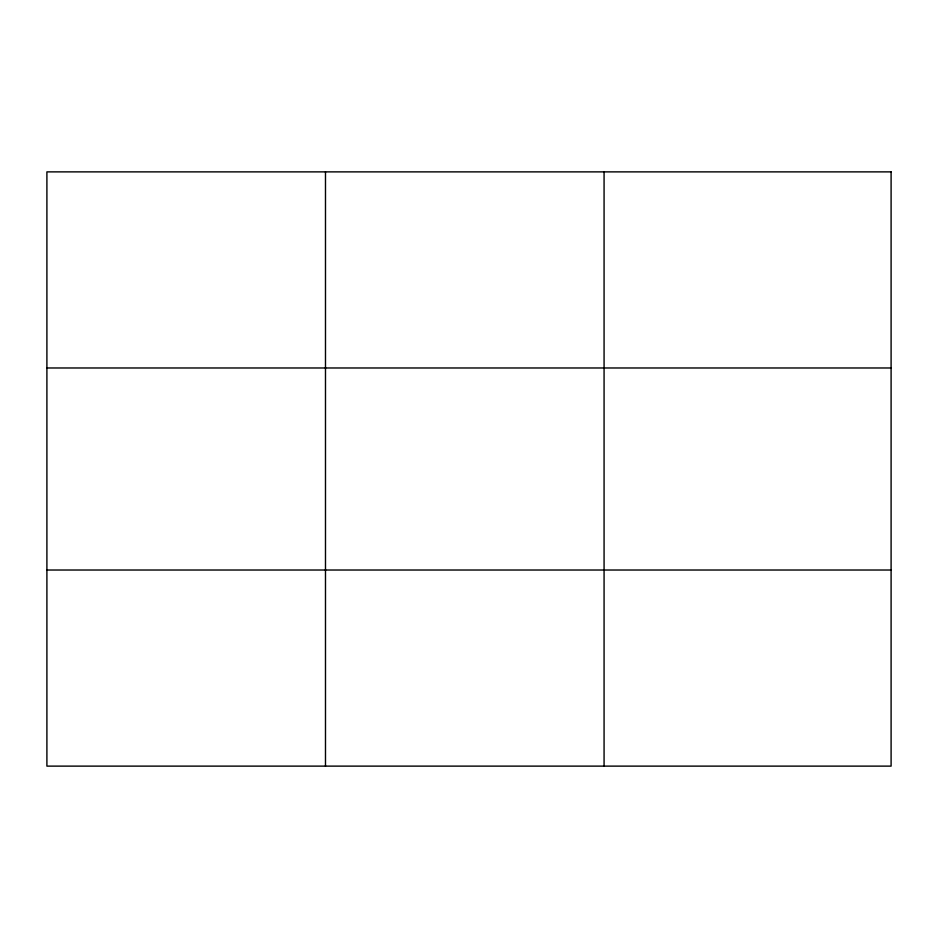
<?xml version="1.0" encoding="UTF-8"?>
<svg xmlns="http://www.w3.org/2000/svg" width="938" height="938" viewBox="0 0 938 938"><rect width="100%" height="100%" fill="white"/><g stroke="black" fill="none" stroke-linecap="round" stroke-linejoin="round"><path stroke-width="1.41" d="M325.486 766.123L325.486 171.877M604.072 766.123L604.072 171.877M46.9 367.977L891.1 367.977M46.9 570.023L891.1 570.023M891.1 171.877L891.1 766.123L46.9 766.123L46.9 171.877L891.1 171.877"/></g></svg>
